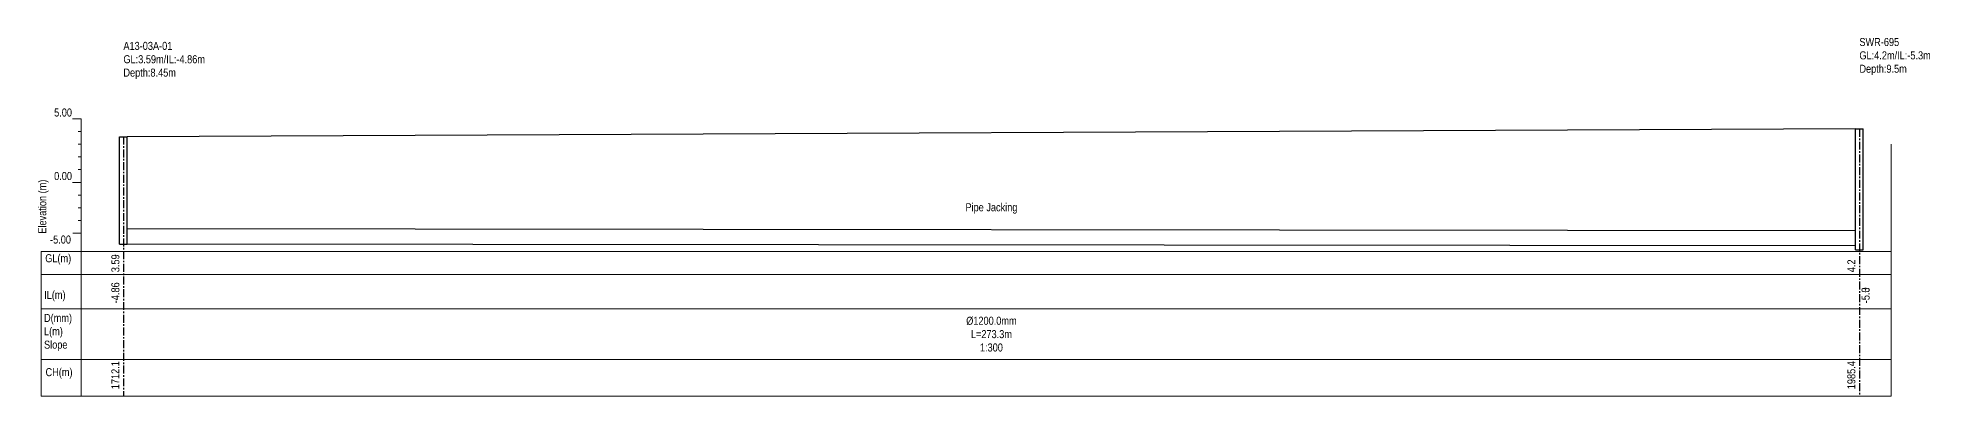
# Model space of a CAD drawing. Header units: metres. Extents: x -765 to 6284, y -99 to 211.
# Drawn here: x 5986.5 to 6284.4, y -33.6 to 22.7 of the extents above; entities that cross this region are included whole.
import ezdxf

# ---------------------------------------------------------------- set-up
doc = ezdxf.new("R2010")
doc.units = ezdxf.units.M
doc.header["$MEASUREMENT"] = 0
doc.linetypes.add('CENTER', pattern=[2, 1.25, -0.25, 0.25, -0.25])
doc.layers.add('PDF_PDF2_Geometry', color=253, linetype='Continuous', lineweight=9, true_color=0xababab)
doc.layers.add('PDF_Text', color=7, linetype='Continuous')
doc.layers.add('SM_PP_GRIDTEXT', color=7, linetype='Continuous', lineweight=5)
doc.styles.add('ALL', font='swissc.ttf')

# ---------------------------------------------------------------- blocks, each defined once
blk = doc.blocks.new('template')
at = {"layer": 'PDF_PDF2_Geometry'}
blk.add_line((0, 24.61), (0, 43.61), dxfattribs=at)
at = {"layer": 'SM_PP_GRIDTEXT'}
for p, q in [((0, 43.61), (-1.39, 43.61)), ((0, 0), (0, 43.61)), ((0, 41.61), (-0.46, 41.61)), ((0, 39.61), (-0.46, 39.61)), ((0, 37.61), (-0.46, 37.61)), ((0, 33.61), (-1.37, 33.61)), ((0, 35.61), (-0.46, 35.61)), ((0, 31.61), (-0.46, 31.61)), ((0, 29.61), (-0.46, 29.61)), ((0, 27.61), (-0.46, 27.61)), ((0, 25.61), (-1.3, 25.61)), ((-6.28, 22.76), (-6.28, 0)), ((0, 22.76), (-6.28, 22.76)), ((-6.28, 19.12), (0, 19.12)), ((0, 13.73), (-6.28, 13.73)), ((-6.28, 0), (0, 0))]:
    blk.add_line(p, q, dxfattribs=at)
blk.add_lwpolyline([(-6.28, 5.78), (0, 5.78)], dxfattribs=at)
at = {"layer": 'PDF_Text', "char_height": 1.26, "attachment_point": 7, "style": 'ALL'}
for s, insert in [('5.00', (-4.26, 43.95)), ('0.00', (-4.26, 33.96)), ('-5.00', (-4.9, 23.97)), ('GL(m)', (-5.66, 20.67)), ('IL(m)', (-5.83, 14.91)), ('CH(m)', (-5.61, 2.76))]:
    blk.add_mtext(s, dxfattribs=dict(at, insert=insert))
at = {"layer": 'PDF_Text', "insert": (-5.12, 25.54), "char_height": 1.26, "attachment_point": 7, "rotation": 90, "style": 'ALL'}
blk.add_mtext('Elevation (m)', dxfattribs=at)
at = {"layer": 'PDF_Text', "insert": (-5.85, 7.08), "char_height": 1.26, "width": 12.5671, "attachment_point": 7, "style": 'ALL'}
blk.add_mtext('D(mm)\\P\\pxt2;L(m)\\P\\ptz;Slope', dxfattribs=at)

msp = doc.modelspace()

# ---------------------------------------------------------------- linework, layer by layer
for p, q in [((6272.7, -7.6), (6000.6, -7.32)), ((6272.7, -10), (6000.6, -9.72))]:
    msp.add_line(p, q)
at = {"layer": 'GROUND_ELEVATION', "color": 3}
msp.add_line((6272.7, 8.4), (6000.6, 7.18), dxfattribs=at)
at = {"layer": 'lines', "color": 8, "linetype": 'CENTER'}
for p, q in [((6000, 7.18), (6000, -33.61)), ((6273.3, 8.4), (6273.3, -33.61))]:
    msp.add_line(p, q, dxfattribs=at)
at = {"layer": 'Profile Manhole'}
for p, q in [((5999.4, -9.72), (5999.4, 7.18)), ((5999.4, 7.18), (6000.6, 7.18)), ((6000.6, -9.72), (6000.6, 7.18)), ((6272.7, -10.6), (6272.7, 8.4)), ((6272.7, 8.4), (6273.9, 8.4)), ((6273.9, -10.6), (6273.9, 8.4)), ((5999.4, -9.72), (6000.6, -9.72)), ((6272.7, -10.6), (6273.9, -10.6))]:
    msp.add_line(p, q, dxfattribs=at)
at = {"layer": 'SM_PP_GRIDTEXT'}
for p, q in [((6278.3, -33.6108), (6278.3, 6)), ((5993.3543, -10.8458), (6278.3, -10.8458)), ((5993.3543, -14.4882), (6278.3, -14.4882)), ((5993.3543, -19.878), (6278.3, -19.878)), ((5993.3543, -27.8324), (6278.3, -27.8324)), ((5993.3543, -33.6108), (6278.3, -33.6108))]:
    msp.add_line(p, q, dxfattribs=at)

# ---------------------------------------------------------------- block references
msp.add_blockref('template', (5993.3543, -33.6108))

# ---------------------------------------------------------------- texts
at = {"layer": 'ANNOTATION', "color": 7, "char_height": 1.26, "style": 'ALL'}
for s, insert, attachment_point in [('A13-03A-01\\PGL:3.59m/IL:-4.86m\\PDepth:8.45m', (6000, 22.09), 1), ('SWR-695\\PGL:4.2m/IL:-5.3m\\PDepth:9.5m', (6273.3, 22.7), 1), ('Pipe Jacking', (6136.65, -3.285), 2), ('Ø1200.0mm\\PL=273.3m\\P1:300', (6136.65, -21.13), 2)]:
    msp.add_mtext(s, dxfattribs=dict(at, insert=insert, attachment_point=attachment_point))
at = {"layer": 'PDF_text', "color": 7, "style": 'ALL'}
for s, p in [('3.59', (5999.36, -14.13)), ('4.2', (6272.66, -14.13)), ('-4.86', (5999.36, -19.01)), ('-5.0', (6274.9, -19.01)), ('-5.3', (6274.9, -19.01)), ('1712.1', (5999.36, -32.53)), ('1985.4', (6272.66, -32.53))]:
    msp.add_text(s, height=1.26, rotation=90, dxfattribs=at).set_placement(p)

doc.saveas('drawing.dxf')
